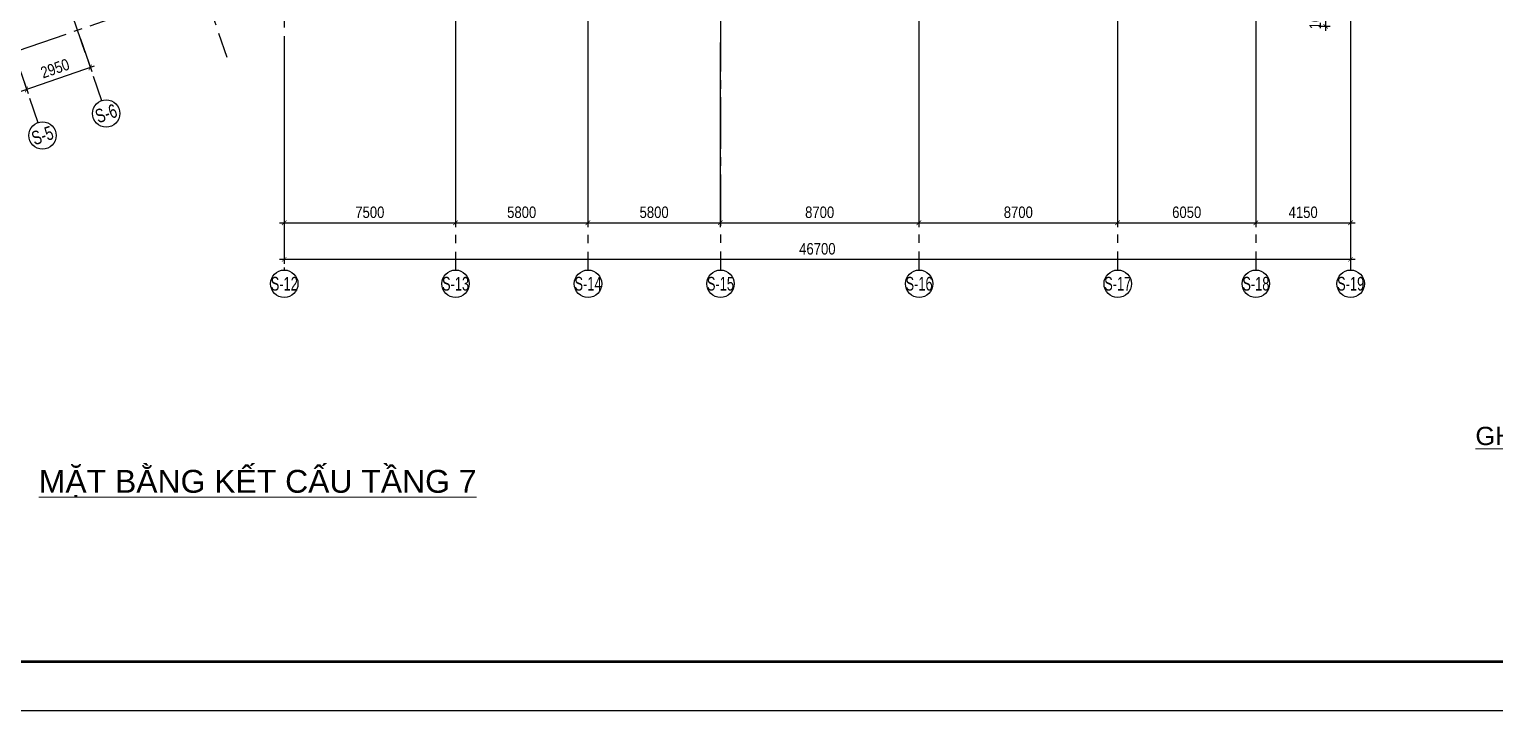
# Model space of a CAD drawing. Header units: millimetres. Extents: x -340714 to 2967022, y -655653 to 62.
# Drawn here: x 1742605 to 1806781, y -366824 to -337006 of the extents above; entities that cross this region are included whole.
import ezdxf
from ezdxf.enums import TextEntityAlignment as Align

# ---------------------------------------------------------------- set-up
doc = ezdxf.new("R2010")
doc.units = ezdxf.units.MM
doc.header["$LTSCALE"] = 100
doc.header["$PDMODE"] = 32
doc.header["$PDSIZE"] = 2.5
doc.linetypes.add('CENTER2', pattern=[1.125, 0.75, -0.125, 0.125, -0.125])
for name, color, linetype in [('ccu11-Dim', 8, 'Continuous'), ('ccu12-Truc', 13, 'CENTER2'), ('KC2-DIM', 251, 'Continuous'), ('KT-Dim', 8, 'Continuous'), ('Xref_ST_MBDV Cot vach 30.7.2022|Xref_ST_MBDV Cot vach 30.7.2022|Xref_ST_MBDV Cot vach 30.7.2022|Xref_ST_MBDV Cot vach 30.7.2022|A-GRID-SYM', 50, 'Continuous')]:
    doc.layers.add(name, color=color, linetype=linetype)
for name, color, linetype, lineweight in [('ccu12-Tencaukien', 9, 'Continuous', 15), ('KT-Net thay', 7, 'Continuous', 15), ('Xref_ST_MBDV Cot vach 30.7.2022|Xref_ST_MBDV Cot vach 30.7.2022|Xref_ST_MBDV Cot vach 30.7.2022|Xref_ST_MBDV Cot vach 30.7.2022|ccu12-Tencaukien', 9, 'Continuous', 15)]:
    doc.layers.add(name, color=color, linetype=linetype, lineweight=lineweight)
doc.styles.add('Arial', font='arial.ttf', dxfattribs={"width": 0.7})
doc.styles.add('Arial Narrow', font='ARIALN.TTF')
doc.styles.add('HBA-Text', font='GOTHIC.TTF')
doc.dimstyles.new('ccu12-200', dxfattribs={"dimscale": 200, "dimtxt": 2.5, "dimasz": 1, "dimexe": 1, "dimexo": 2, "dimgap": 1, "dimtad": 1, "dimdec": 0, "dimrnd": 5, "dimdsep": 46, "dimtxsty": 'Arial Narrow', "dimblk": 'ARCHTICK', "dimcen": -1, "dimdle": 1, "dimclrd": 256, "dimclre": 256, "dimclrt": 3, "dimadec": 0, "dimazin": 2, "dimtfac": 0.1, "dimtdec": 0, "dimtmove": 0, "dimatfit": 1, "dimldrblk": 'ARCHTICK', "dimfxl": 1, "dimtvp": 0.833333, "dimtolj": 1, "dimtzin": 12, "dimarcsym": 0})

# ---------------------------------------------------------------- blocks, each defined once
blk = doc.blocks.new('Khung ten_A1', base_point=(-3406704, 253379))
at = {"layer": 'Defpoints', "color": 1}
blk.add_lwpolyline([(84100, 0), (84100, 59471), (0, 59471), (0, 0)], close=True, dxfattribs=at)
at = {"layer": 'KT-Net thay', "const_width": 60}
blk.add_lwpolyline([(2700, 1071), (83100, 1071), (83100, 58471), (2700, 58471)], close=True, dxfattribs=at)
blk = doc.blocks.new('GRID-SYM-flat-73')
at = {"layer": 'Xref_ST_MBDV Cot vach 30.7.2022|Xref_ST_MBDV Cot vach 30.7.2022|Xref_ST_MBDV Cot vach 30.7.2022|Xref_ST_MBDV Cot vach 30.7.2022|A-GRID-SYM'}
blk.add_circle((0, 0, 0), 900, dxfattribs=at)
at = {"layer": 'Xref_ST_MBDV Cot vach 30.7.2022|Xref_ST_MBDV Cot vach 30.7.2022|Xref_ST_MBDV Cot vach 30.7.2022|Xref_ST_MBDV Cot vach 30.7.2022|A-GRID-SYM', "style": 'HBA-Text'}
blk.add_attdef('GRID', text='', height=900, rotation=359.63025, dxfattribs=at).set_placement((0, 0, 0), align=Align.MIDDLE_CENTER)
blk = doc.blocks.new('_ARCHTICK')
at = {"color": 0, "linetype": 'ByBlock', "const_width": 0.15}
blk.add_lwpolyline([(-0.5, -0.5), (0.5, 0.5)], dxfattribs=at)
blk = doc.blocks.new('*D1055')
at = {"layer": 'Defpoints', "color": 0, "transparency": 16777216}
for p in [(362499, -94047), (409199, -94047), (409199, -103941)]:
    blk.add_point(p, dxfattribs=at)
at = {"layer": 'KT-Dim', "lineweight": -2, "transparency": 16777216}
for p, q in [((362499, -94447), (362499, -104141)), ((409199, -94447), (409199, -104141)), ((362299, -103941), (409399, -103941))]:
    blk.add_line(p, q, dxfattribs=at)
at = {"layer": 'KT-Dim', "lineweight": -2, "transparency": 16777216, "xscale": 200, "yscale": 200, "zscale": 200, "rotation": 180}
blk.add_blockref('_ARCHTICK', (362499, -103941), dxfattribs=at)
at = {"layer": 'KT-Dim', "lineweight": -2, "transparency": 16777216, "xscale": 200, "yscale": 200, "zscale": 200}
blk.add_blockref('_ARCHTICK', (409199, -103941), dxfattribs=at)
at = {"layer": 'KT-Dim', "color": 3, "transparency": 16777216, "insert": (385849, -103485), "char_height": 500, "attachment_point": 5, "style": 'Arial Narrow'}
blk.add_mtext('\\A1;46700', dxfattribs=at)
blk = doc.blocks.new('*D1058')
at = {"layer": 'Defpoints', "color": 0, "transparency": 16777216}
for p in [(362499, -94047), (369999, -94047, 0), (369999, -102341)]:
    blk.add_point(p, dxfattribs=at)
at = {"layer": 'KT-Dim', "lineweight": -2, "transparency": 16777216}
for p, q in [((362499, -94447), (362499, -102541)), ((369999, -94447), (369999, -102541)), ((362299, -102341), (370199, -102341))]:
    blk.add_line(p, q, dxfattribs=at)
at = {"layer": 'KT-Dim', "lineweight": -2, "transparency": 16777216, "xscale": 200, "yscale": 200, "zscale": 200, "rotation": 180}
blk.add_blockref('_ARCHTICK', (362499, -102341), dxfattribs=at)
at = {"layer": 'KT-Dim', "lineweight": -2, "transparency": 16777216, "xscale": 200, "yscale": 200, "zscale": 200}
blk.add_blockref('_ARCHTICK', (369999, -102341), dxfattribs=at)
at = {"layer": 'KT-Dim', "color": 3, "transparency": 16777216, "insert": (366249, -101885), "char_height": 500, "attachment_point": 5, "style": 'Arial Narrow'}
blk.add_mtext('\\A1;7500', dxfattribs=at)
blk = doc.blocks.new('*D1037')
at = {"layer": 'Defpoints', "color": 0, "transparency": 16777216}
for p in [(369999, -94047, 0), (375799, -94047), (375799, -102341)]:
    blk.add_point(p, dxfattribs=at)
at = {"layer": 'KT-Dim', "lineweight": -2, "transparency": 16777216}
for p, q in [((369999, -94447), (369999, -102541)), ((375799, -94447), (375799, -102541)), ((369799, -102341), (375999, -102341))]:
    blk.add_line(p, q, dxfattribs=at)
at = {"layer": 'KT-Dim', "lineweight": -2, "transparency": 16777216, "xscale": 200, "yscale": 200, "zscale": 200, "rotation": 180}
blk.add_blockref('_ARCHTICK', (369999, -102341), dxfattribs=at)
at = {"layer": 'KT-Dim', "lineweight": -2, "transparency": 16777216, "xscale": 200, "yscale": 200, "zscale": 200}
blk.add_blockref('_ARCHTICK', (375799, -102341), dxfattribs=at)
at = {"layer": 'KT-Dim', "color": 3, "transparency": 16777216, "insert": (372899, -101885), "char_height": 500, "attachment_point": 5, "style": 'Arial Narrow'}
blk.add_mtext('\\A1;5800', dxfattribs=at)
blk = doc.blocks.new('*D1038')
at = {"layer": 'Defpoints', "color": 0, "transparency": 16777216}
for p in [(375799, -94047), (381599, -94047), (381599, -102341)]:
    blk.add_point(p, dxfattribs=at)
at = {"layer": 'KT-Dim', "lineweight": -2, "transparency": 16777216}
for p, q in [((375799, -94447), (375799, -102541)), ((381599, -94447), (381599, -102541)), ((375599, -102341), (381799, -102341))]:
    blk.add_line(p, q, dxfattribs=at)
at = {"layer": 'KT-Dim', "lineweight": -2, "transparency": 16777216, "xscale": 200, "yscale": 200, "zscale": 200, "rotation": 180}
blk.add_blockref('_ARCHTICK', (375799, -102341), dxfattribs=at)
at = {"layer": 'KT-Dim', "lineweight": -2, "transparency": 16777216, "xscale": 200, "yscale": 200, "zscale": 200}
blk.add_blockref('_ARCHTICK', (381599, -102341), dxfattribs=at)
at = {"layer": 'KT-Dim', "color": 3, "transparency": 16777216, "insert": (378699, -101885), "char_height": 500, "attachment_point": 5, "style": 'Arial Narrow'}
blk.add_mtext('\\A1;5800', dxfattribs=at)
blk = doc.blocks.new('*D1039')
at = {"layer": 'Defpoints', "color": 0, "transparency": 16777216}
for p in [(381599, -94047), (390299, -94047), (390299, -102341)]:
    blk.add_point(p, dxfattribs=at)
at = {"layer": 'KT-Dim', "lineweight": -2, "transparency": 16777216}
for p, q in [((381599, -94447), (381599, -102541)), ((390299, -94447), (390299, -102541)), ((381399, -102341), (390499, -102341))]:
    blk.add_line(p, q, dxfattribs=at)
at = {"layer": 'KT-Dim', "lineweight": -2, "transparency": 16777216, "xscale": 200, "yscale": 200, "zscale": 200, "rotation": 180}
blk.add_blockref('_ARCHTICK', (381599, -102341), dxfattribs=at)
at = {"layer": 'KT-Dim', "lineweight": -2, "transparency": 16777216, "xscale": 200, "yscale": 200, "zscale": 200}
blk.add_blockref('_ARCHTICK', (390299, -102341), dxfattribs=at)
at = {"layer": 'KT-Dim', "color": 3, "transparency": 16777216, "insert": (385949, -101885), "char_height": 500, "attachment_point": 5, "style": 'Arial Narrow'}
blk.add_mtext('\\A1;8700', dxfattribs=at)
blk = doc.blocks.new('*D1040')
at = {"layer": 'Defpoints', "color": 0, "transparency": 16777216}
for p in [(390299, -94047), (398999, -94047), (398999, -102341)]:
    blk.add_point(p, dxfattribs=at)
at = {"layer": 'KT-Dim', "lineweight": -2, "transparency": 16777216}
for p, q in [((390299, -94447), (390299, -102541)), ((398999, -94447), (398999, -102541)), ((390099, -102341), (399199, -102341))]:
    blk.add_line(p, q, dxfattribs=at)
at = {"layer": 'KT-Dim', "lineweight": -2, "transparency": 16777216, "xscale": 200, "yscale": 200, "zscale": 200, "rotation": 180}
blk.add_blockref('_ARCHTICK', (390299, -102341), dxfattribs=at)
at = {"layer": 'KT-Dim', "lineweight": -2, "transparency": 16777216, "xscale": 200, "yscale": 200, "zscale": 200}
blk.add_blockref('_ARCHTICK', (398999, -102341), dxfattribs=at)
at = {"layer": 'KT-Dim', "color": 3, "transparency": 16777216, "insert": (394649, -101885), "char_height": 500, "attachment_point": 5, "style": 'Arial Narrow'}
blk.add_mtext('\\A1;8700', dxfattribs=at)
blk = doc.blocks.new('*D1041')
at = {"layer": 'Defpoints', "color": 0, "transparency": 16777216}
for p in [(398999, -94047), (405049, -94095), (405049, -102341)]:
    blk.add_point(p, dxfattribs=at)
at = {"layer": 'KT-Dim', "lineweight": -2, "transparency": 16777216}
for p, q in [((398999, -94447), (398999, -102541)), ((405049, -94495), (405049, -102541)), ((398799, -102341), (405249, -102341))]:
    blk.add_line(p, q, dxfattribs=at)
at = {"layer": 'KT-Dim', "lineweight": -2, "transparency": 16777216, "xscale": 200, "yscale": 200, "zscale": 200, "rotation": 180}
blk.add_blockref('_ARCHTICK', (398999, -102341), dxfattribs=at)
at = {"layer": 'KT-Dim', "lineweight": -2, "transparency": 16777216, "xscale": 200, "yscale": 200, "zscale": 200}
blk.add_blockref('_ARCHTICK', (405049, -102341), dxfattribs=at)
at = {"layer": 'KT-Dim', "color": 3, "transparency": 16777216, "insert": (402024, -101885), "char_height": 500, "attachment_point": 5, "style": 'Arial Narrow'}
blk.add_mtext('\\A1;6050', dxfattribs=at)
blk = doc.blocks.new('*D1042')
at = {"layer": 'Defpoints', "color": 0, "transparency": 16777216}
for p in [(405049, -94095), (409199, -94095), (409199, -102341)]:
    blk.add_point(p, dxfattribs=at)
at = {"layer": 'KT-Dim', "lineweight": -2, "transparency": 16777216}
for p, q in [((405049, -94495), (405049, -102541)), ((409199, -94495), (409199, -102541)), ((404849, -102341), (409399, -102341))]:
    blk.add_line(p, q, dxfattribs=at)
at = {"layer": 'KT-Dim', "lineweight": -2, "transparency": 16777216, "xscale": 200, "yscale": 200, "zscale": 200, "rotation": 180}
blk.add_blockref('_ARCHTICK', (405049, -102341), dxfattribs=at)
at = {"layer": 'KT-Dim', "lineweight": -2, "transparency": 16777216, "xscale": 200, "yscale": 200, "zscale": 200}
blk.add_blockref('_ARCHTICK', (409199, -102341), dxfattribs=at)
at = {"layer": 'KT-Dim', "color": 3, "transparency": 16777216, "insert": (407124, -101885), "char_height": 500, "attachment_point": 5, "style": 'Arial Narrow'}
blk.add_mtext('\\A1;4150', dxfattribs=at)
blk = doc.blocks.new('GRID-SYM-flat-103')
at = {"layer": 'Xref_ST_MBDV Cot vach 30.7.2022|Xref_ST_MBDV Cot vach 30.7.2022|Xref_ST_MBDV Cot vach 30.7.2022|Xref_ST_MBDV Cot vach 30.7.2022|A-GRID-SYM'}
blk.add_circle((0, 0, 0), 900, dxfattribs=at)
at = {"layer": 'Xref_ST_MBDV Cot vach 30.7.2022|Xref_ST_MBDV Cot vach 30.7.2022|Xref_ST_MBDV Cot vach 30.7.2022|Xref_ST_MBDV Cot vach 30.7.2022|A-GRID-SYM', "style": 'HBA-Text'}
blk.add_attdef('GRID', text='', height=900, rotation=19.04714, dxfattribs=at).set_placement((0, 0, 0), align=Align.MIDDLE_CENTER)
blk = doc.blocks.new('*D1046')
at = {"layer": 'Defpoints', "color": 0, "transparency": 16777216}
for p in [(350656, -94883), (351215, -96502), (342480, -97706)]:
    blk.add_point(p, dxfattribs=at)
at = {"layer": 'KT-Dim', "lineweight": -2, "transparency": 16777216}
for p, q in [((350787, -95261), (351280, -96691)), ((342850, -99390), (351404, -96437)), ((342610, -98084), (343104, -99514))]:
    blk.add_line(p, q, dxfattribs=at)
at = {"layer": 'KT-Dim', "lineweight": -2, "transparency": 16777216, "xscale": 200, "yscale": 200, "zscale": 200}
for p, rotation in [((351215, -96502), 19.04713796363416), ((343039, -99325), 199.0471379636342)]:
    blk.add_blockref('_ARCHTICK', p, dxfattribs=dict(at, rotation=rotation))
at = {"layer": 'KT-Dim', "color": 3, "transparency": 16777216, "insert": (346978, -97483), "char_height": 500, "attachment_point": 5, "rotation": 19.04714, "style": 'Arial Narrow'}
blk.add_mtext('\\A1;8650', dxfattribs=at)
blk = doc.blocks.new('*D1047')
at = {"layer": 'Defpoints', "color": 0, "transparency": 16777216}
for p in [(353445, -93921), (350656, -94883), (354004, -95539)]:
    blk.add_point(p, dxfattribs=at)
at = {"layer": 'KT-Dim', "lineweight": -2, "transparency": 16777216}
for p, q in [((353575, -94299), (354069, -95729)), ((350787, -95261), (351280, -96691)), ((351026, -96567), (354193, -95474))]:
    blk.add_line(p, q, dxfattribs=at)
at = {"layer": 'KT-Dim', "lineweight": -2, "transparency": 16777216, "xscale": 200, "yscale": 200, "zscale": 200}
for p, rotation in [((354004, -95539), 19.04713796363416), ((351215, -96502), 199.0471379636342)]:
    blk.add_blockref('_ARCHTICK', p, dxfattribs=dict(at, rotation=rotation))
at = {"layer": 'KT-Dim', "color": 3, "transparency": 16777216, "insert": (352461, -95590), "char_height": 500, "attachment_point": 5, "rotation": 19.04714, "style": 'Arial Narrow'}
blk.add_mtext('\\A1;2950', dxfattribs=at)
blk = doc.blocks.new('*D790')
at = {"layer": 'Defpoints', "color": 0, "transparency": 16777216}
for p in [(1798685, -335872), (1798680, -336872), (1799378, -336872)]:
    blk.add_point(p, dxfattribs=at)
at = {"layer": 'KC2-DIM', "lineweight": -2, "transparency": 16777216}
for p, q in [((1799085, -335872), (1799578, -335872)), ((1799378, -335672), (1799378, -337072)), ((1799080, -336872), (1799578, -336872))]:
    blk.add_line(p, q, dxfattribs=at)
at = {"layer": 'KC2-DIM', "lineweight": -2, "transparency": 16777216, "xscale": 200, "yscale": 200, "zscale": 200}
for p, rotation in [((1799378, -335872), 90), ((1799378, -336872), 270)]:
    blk.add_blockref('_ARCHTICK', p, dxfattribs=dict(at, rotation=rotation))
at = {"layer": 'KC2-DIM', "color": 3, "transparency": 16777216, "insert": (1798923, -336372), "char_height": 500, "attachment_point": 5, "rotation": 90, "style": 'Arial Narrow'}
blk.add_mtext('\\A1;1000', dxfattribs=at)
blk = doc.blocks.new('Grid-ST-flat-3')
at = {"layer": 'ccu12-Truc', "ltscale": 30}
for p, q in [((340897.6, -39806), (359986.9, -95097.6)), ((335415.2, -41698.9), (354504.5, -96990.4)), ((332626.7, -42661.6), (351716, -97953.1)), ((381599.4, -66474.8), (381599.4, -104409.6)), ((390299.4, -66474.8), (390299.4, -104409.6)), ((398999.4, -66474.8), (398999.4, -104409.6)), ((405049.4, -66474.8), (405049.4, -104409.6)), ((409199.4, -66474.8), (409199.4, -104409.6)), ((369999.4, -69862.9), (369999.4, -104409.6)), ((375799.4, -69862.9), (375799.4, -104409.6)), ((362499.4, -90794.4), (320490.9, -105297.8)), ((362499.4, -90794.4), (362499.4, -104409.6))]:
    blk.add_line(p, q, dxfattribs=at)
at = {"layer": 'KT-Dim'}
ref = blk.add_blockref('GRID-SYM-flat-103', (354700.3, -97557.5, 0), dxfattribs=dict(at, xscale=0.6666666666666666, yscale=0.6666666666666666, zscale=0.6666666666666666))
ref.add_attrib('GRID', 'S-6', dxfattribs={"layer": 'Xref_ST_MBDV Cot vach 30.7.2022|Xref_ST_MBDV Cot vach 30.7.2022|Xref_ST_MBDV Cot vach 30.7.2022|Xref_ST_MBDV Cot vach 30.7.2022|A-GRID-SYM', "height": 600, "rotation": 19, "style": 'HBA-Text', "width": 0.75}).set_placement((354700.3, -97557.5, 0), align=Align.MIDDLE_CENTER)
ref = blk.add_blockref('GRID-SYM-flat-103', (351911.8, -98520.2, 0), dxfattribs=dict(at, xscale=0.6666666666666666, yscale=0.6666666666666666, zscale=0.6666666666666666))
ref.add_attrib('GRID', 'S-5', dxfattribs={"layer": 'Xref_ST_MBDV Cot vach 30.7.2022|Xref_ST_MBDV Cot vach 30.7.2022|Xref_ST_MBDV Cot vach 30.7.2022|Xref_ST_MBDV Cot vach 30.7.2022|A-GRID-SYM', "height": 600, "rotation": 19, "style": 'HBA-Text', "width": 0.75}).set_placement((351911.8, -98520.2, 0), align=Align.MIDDLE_CENTER)
ref = blk.add_blockref('GRID-SYM-flat-73', (362502.8, -105009.6, 0), dxfattribs=dict(at, xscale=0.6666666666666665, yscale=0.6666666666666665, zscale=0.6666666666666665, rotation=0.325197994598278))
ref.add_attrib('GRID', 'S-12', dxfattribs={"layer": 'Xref_ST_MBDV Cot vach 30.7.2022|Xref_ST_MBDV Cot vach 30.7.2022|Xref_ST_MBDV Cot vach 30.7.2022|Xref_ST_MBDV Cot vach 30.7.2022|A-GRID-SYM', "height": 600, "style": 'HBA-Text', "width": 0.7}).set_placement((362502.8, -105009.6, 0), align=Align.MIDDLE_CENTER)
ref = blk.add_blockref('GRID-SYM-flat-73', (370004.2, -105009.6), dxfattribs=dict(at, xscale=0.6666666666666665, yscale=0.6666666666666665, zscale=0.6666666666666665, rotation=0.325197994598278))
ref.add_attrib('GRID', 'S-13', dxfattribs={"layer": 'Xref_ST_MBDV Cot vach 30.7.2022|Xref_ST_MBDV Cot vach 30.7.2022|Xref_ST_MBDV Cot vach 30.7.2022|Xref_ST_MBDV Cot vach 30.7.2022|A-GRID-SYM', "height": 600, "style": 'HBA-Text', "width": 0.7}).set_placement((370004.2, -105009.6, 0), align=Align.MIDDLE_CENTER)
ref = blk.add_blockref('GRID-SYM-flat-73', (375804.2, -105009.6), dxfattribs=dict(at, xscale=0.6666666666666665, yscale=0.6666666666666665, zscale=0.6666666666666665, rotation=0.325197994598278))
ref.add_attrib('GRID', 'S-14', dxfattribs={"layer": 'Xref_ST_MBDV Cot vach 30.7.2022|Xref_ST_MBDV Cot vach 30.7.2022|Xref_ST_MBDV Cot vach 30.7.2022|Xref_ST_MBDV Cot vach 30.7.2022|A-GRID-SYM', "height": 600, "style": 'HBA-Text', "width": 0.7}).set_placement((375804.2, -105009.6, 0), align=Align.MIDDLE_CENTER)
ref = blk.add_blockref('GRID-SYM-flat-73', (381604.2, -105009.6), dxfattribs=dict(at, xscale=0.6666666666666665, yscale=0.6666666666666665, zscale=0.6666666666666665, rotation=0.325197994598278))
ref.add_attrib('GRID', 'S-15', dxfattribs={"layer": 'Xref_ST_MBDV Cot vach 30.7.2022|Xref_ST_MBDV Cot vach 30.7.2022|Xref_ST_MBDV Cot vach 30.7.2022|Xref_ST_MBDV Cot vach 30.7.2022|A-GRID-SYM', "height": 600, "style": 'HBA-Text', "width": 0.7}).set_placement((381604.2, -105009.6, 0), align=Align.MIDDLE_CENTER)
ref = blk.add_blockref('GRID-SYM-flat-73', (390304.2, -105009.6), dxfattribs=dict(at, xscale=0.6666666666666665, yscale=0.6666666666666665, zscale=0.6666666666666665, rotation=0.325197994598278))
ref.add_attrib('GRID', 'S-16', dxfattribs={"layer": 'Xref_ST_MBDV Cot vach 30.7.2022|Xref_ST_MBDV Cot vach 30.7.2022|Xref_ST_MBDV Cot vach 30.7.2022|Xref_ST_MBDV Cot vach 30.7.2022|A-GRID-SYM', "height": 600, "style": 'HBA-Text', "width": 0.7}).set_placement((390304.2, -105009.6, 0), align=Align.MIDDLE_CENTER)
ref = blk.add_blockref('GRID-SYM-flat-73', (399004.2, -105009.6), dxfattribs=dict(at, xscale=0.6666666666666665, yscale=0.6666666666666665, zscale=0.6666666666666665, rotation=0.325197994598278))
ref.add_attrib('GRID', 'S-17', dxfattribs={"layer": 'Xref_ST_MBDV Cot vach 30.7.2022|Xref_ST_MBDV Cot vach 30.7.2022|Xref_ST_MBDV Cot vach 30.7.2022|Xref_ST_MBDV Cot vach 30.7.2022|A-GRID-SYM', "height": 600, "style": 'HBA-Text', "width": 0.7}).set_placement((399004.2, -105009.6, 0), align=Align.MIDDLE_CENTER)
ref = blk.add_blockref('GRID-SYM-flat-73', (405054.2, -105009.6), dxfattribs=dict(at, xscale=0.6666666666666665, yscale=0.6666666666666665, zscale=0.6666666666666665, rotation=0.325197994598278))
ref.add_attrib('GRID', 'S-18', dxfattribs={"layer": 'Xref_ST_MBDV Cot vach 30.7.2022|Xref_ST_MBDV Cot vach 30.7.2022|Xref_ST_MBDV Cot vach 30.7.2022|Xref_ST_MBDV Cot vach 30.7.2022|A-GRID-SYM', "height": 600, "style": 'HBA-Text', "width": 0.7}).set_placement((405054.2, -105009.6, 0), align=Align.MIDDLE_CENTER)
ref = blk.add_blockref('GRID-SYM-flat-73', (409204.2, -105009.6), dxfattribs=dict(at, xscale=0.6666666666666665, yscale=0.6666666666666665, zscale=0.6666666666666665, rotation=0.325197994598278))
ref.add_attrib('GRID', 'S-19', dxfattribs={"layer": 'Xref_ST_MBDV Cot vach 30.7.2022|Xref_ST_MBDV Cot vach 30.7.2022|Xref_ST_MBDV Cot vach 30.7.2022|Xref_ST_MBDV Cot vach 30.7.2022|A-GRID-SYM', "height": 600, "style": 'HBA-Text', "width": 0.7}).set_placement((409204.2, -105009.6, 0), align=Align.MIDDLE_CENTER)
for base, p1, p2, picture, middle in [((354003.5, -95539.5), (350656.1, -94883.3), (353444.6, -93920.6), '*D1047', (352460.7, -95590.5)), ((351215, -96502.2), (342479.7, -97706.2), (350656.1, -94883.3), '*D1046', (346978.3, -97483.3))]:
    dim = blk.add_linear_dim(base=base, p1=p1, p2=p2, angle=19.047138, dimstyle='ccu12-200', dxfattribs=at)
    dim.commit()
    dim.dimension.update_dxf_attribs({"geometry": picture, "text_midpoint": middle})
for base, p1, p2, picture, middle in [((409199.4, -103940.5), (362499.4, -94047.1), (409199.4, -94047.1), '*D1055', (385849.4, -103485.2)), ((369999.4, -102340.5), (362499.4, -94047.1), (369999.4, -94047.1, 0), '*D1058', (366249.4, -101885.2)), ((375799.4, -102340.5), (369999.4, -94047.1, 0), (375799.4, -94047.1), '*D1037', (372899.4, -101885.2)), ((381599.4, -102340.5), (375799.4, -94047.1), (381599.4, -94047.1), '*D1038', (378699.4, -101885.2)), ((390299.4, -102340.5), (381599.4, -94047.1), (390299.4, -94047.1), '*D1039', (385949.4, -101885.2)), ((398999.4, -102340.5), (390299.4, -94047.1), (398999.4, -94047.1), '*D1040', (394649.4, -101885.2)), ((405049.4, -102340.5), (398999.4, -94047.1), (405049.4, -94094.7), '*D1041', (402024.4, -101885.2)), ((409199.4, -102340.5), (405049.4, -94094.7), (409199.4, -94094.7), '*D1042', (407124.4, -101885.2))]:
    dim = blk.add_linear_dim(base=base, p1=p1, p2=p2, dimstyle='ccu12-200', dxfattribs=at)
    dim.commit()
    dim.dimension.update_dxf_attribs({"geometry": picture, "text_midpoint": middle})

msp = doc.modelspace()

# ---------------------------------------------------------------- block references
msp.add_blockref('Grid-ST-flat-3', (1391269.1, -243129.8))
at = {"layer": 'ccu11-Dim', "xscale": 2.000000000621877, "yscale": 2.000000000621877, "zscale": 2.000000000621877}
msp.add_blockref('Khung ten_A1', (-5140749.3, 139934.6), dxfattribs=at)

# ---------------------------------------------------------------- texts
at = {"layer": 'ccu12-Tencaukien', "color": 31, "style": 'Arial'}
msp.add_text('%%uGHI CHÚ:', height=800, dxfattribs=at).set_placement((1808451.1, -355201.8), align=Align.CENTER)
at = {"layer": 'Xref_ST_MBDV Cot vach 30.7.2022|Xref_ST_MBDV Cot vach 30.7.2022|Xref_ST_MBDV Cot vach 30.7.2022|Xref_ST_MBDV Cot vach 30.7.2022|ccu12-Tencaukien', "color": 31, "style": 'Arial'}
msp.add_text('%%UMẶT BẰNG KẾT CẤU TẦNG 7', height=1000, dxfattribs=at).set_placement((1752606.5, -357287.4), align=Align.CENTER)

# ---------------------------------------------------------------- dimensions: what is measured, and where the dimension line sits
at = {"layer": 'KC2-DIM'}
dim = msp.add_linear_dim(base=(1799378.3, -336872.1), p1=(1798685.2, -335872.1), p2=(1798679.5, -336872.1), angle=90, dimstyle='ccu12-200', override={"dimzin": 0}, dxfattribs=at)
dim.commit()
dim.dimension.update_dxf_attribs({"geometry": '*D790', "text_midpoint": (1799378.3, -336372.1), "dimtype": 160})

doc.saveas('drawing.dxf')
